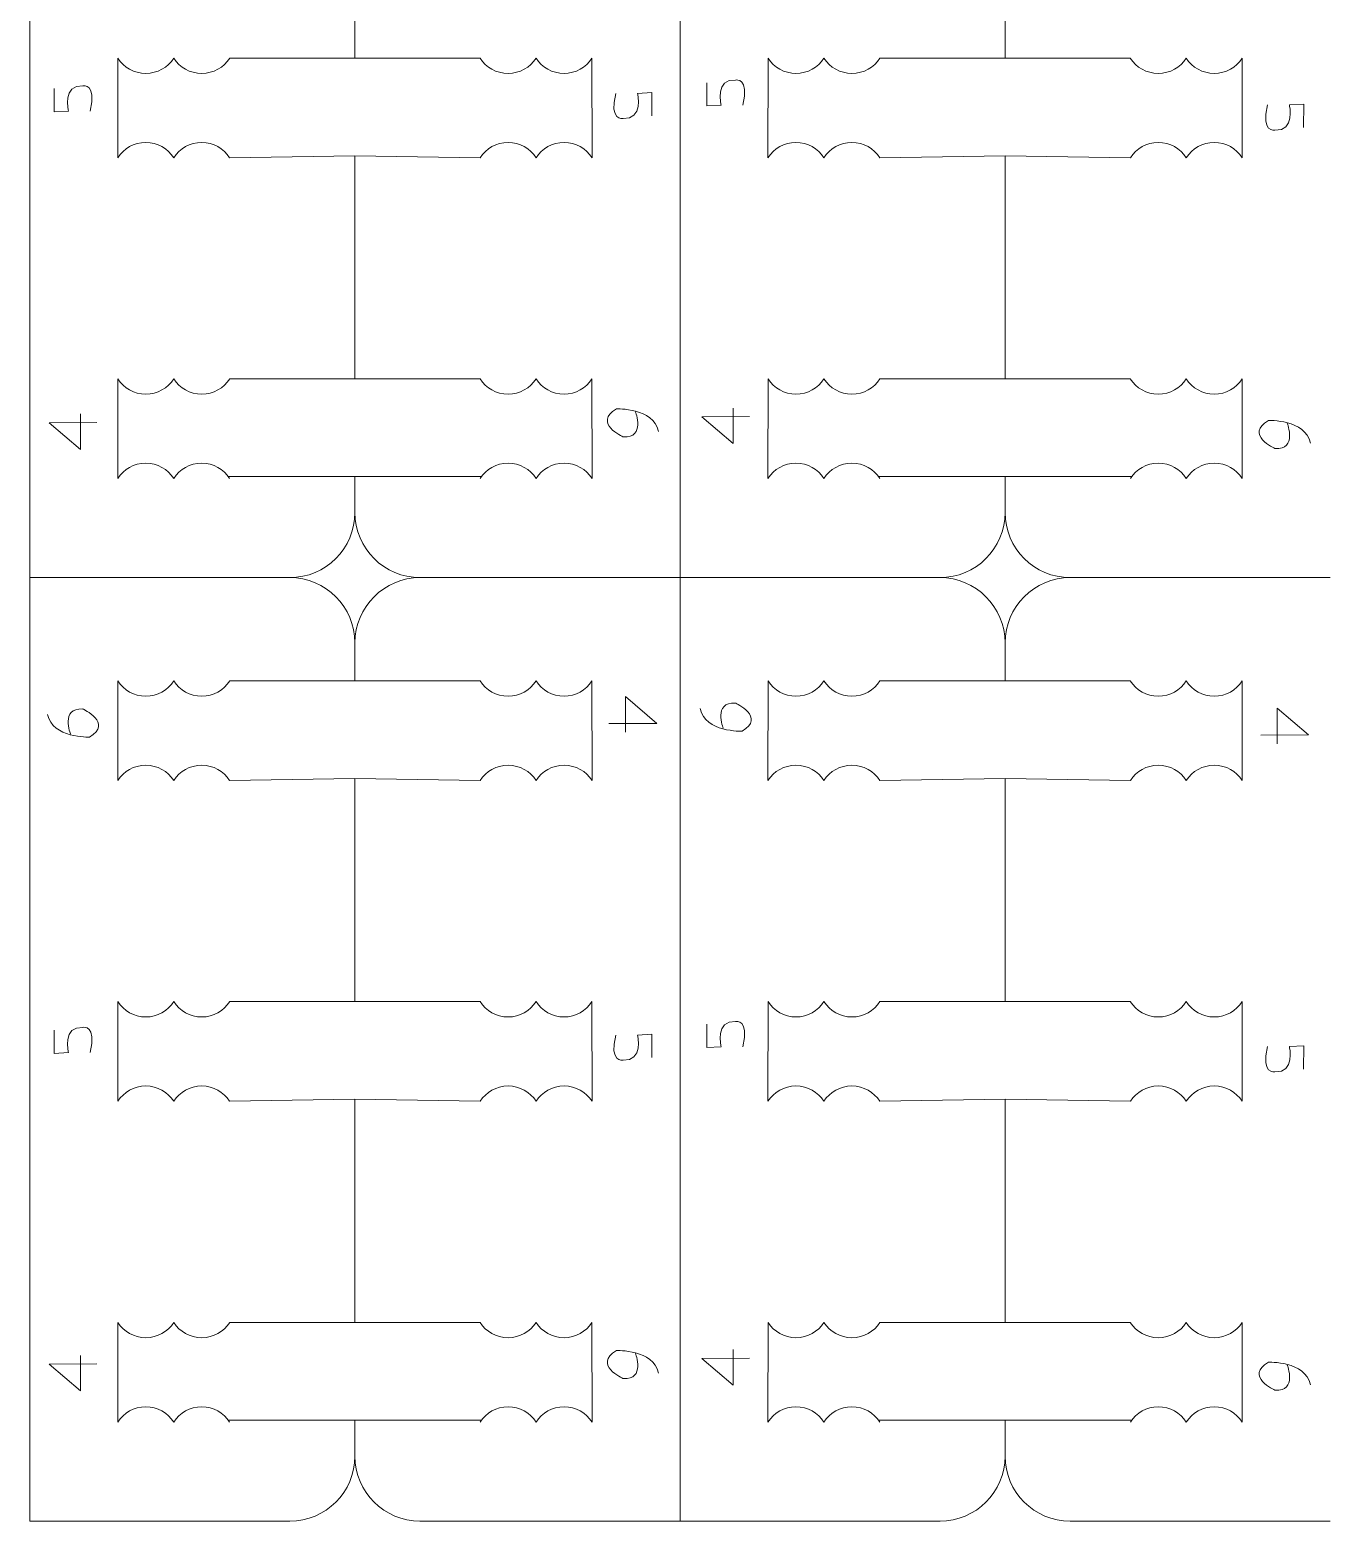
# Model space of a CAD drawing. Header units: centimetres. Extents: x -25 to 25, y -32.5 to 32.5.
# Drawn here: x 5.38 to 9.455, y 10.937 to 15.61 of the extents above; entities that cross this region are included whole.
import ezdxf

# ---------------------------------------------------------------- set-up
doc = ezdxf.new("R2010")
doc.units = ezdxf.units.CM
doc.header["$MEASUREMENT"] = 0
doc.layers.add('Capa 1', color=7, linetype='Continuous')

msp = doc.modelspace()

# ---------------------------------------------------------------- linework, layer by layer
at = {"layer": 'Capa 1', "color": 250, "lineweight": 9}
for points in [[(5.38007, 13.89342), (5.38007, 13.89342), (5.38007, 16.84943), (5.38007, 16.84943)], [(7.41736, 13.89342), (7.41736, 13.89342), (7.41736, 16.84943), (7.41736, 16.84943)], [(5.65575, 15.2089), (5.65575, 15.2089), (5.65592, 15.521), (5.65592, 15.521)], [(6.79103, 15.521), (6.79103, 15.521), (6.3987, 15.521), (6.3987, 15.521)], [(7.14165, 15.2089), (7.14165, 15.2089), (7.14149, 15.521), (7.14149, 15.521)], [(7.69303, 15.2089), (7.69303, 15.2089), (7.6932, 15.521), (7.6932, 15.521)], [(8.82831, 15.521), (8.82831, 15.521), (8.43598, 15.521), (8.43598, 15.521)], [(9.17893, 15.2089), (9.17893, 15.2089), (9.17877, 15.521), (9.17877, 15.521)], [(6.3987, 15.21516), (6.3987, 15.21516), (6.7912, 15.2089), (6.7912, 15.2089)], [(8.43598, 15.21516), (8.43598, 15.21516), (8.82848, 15.2089), (8.82848, 15.2089)], [(5.65575, 14.20405), (5.65575, 14.20405), (5.65592, 14.51615), (5.65592, 14.51615)], [(6.79103, 14.51615), (6.79103, 14.51615), (6.3987, 14.51615), (6.3987, 14.51615)], [(7.14165, 14.20405), (7.14165, 14.20405), (7.14149, 14.51615), (7.14149, 14.51615)], [(7.69303, 14.20405), (7.69303, 14.20405), (7.6932, 14.51615), (7.6932, 14.51615)], [(8.82831, 14.51615), (8.82831, 14.51615), (8.43598, 14.51615), (8.43598, 14.51615)], [(9.17893, 14.20405), (9.17893, 14.20405), (9.17877, 14.51615), (9.17877, 14.51615)], [(6.3987, 14.2103), (6.3987, 14.2103), (6.79554, 14.2103), (6.79554, 14.2103)], [(8.43598, 14.2103), (8.43598, 14.2103), (8.83283, 14.2103), (8.83283, 14.2103)], [(5.38007, 10.93743), (5.38007, 10.93743), (5.38007, 13.89344), (5.38007, 13.89344)], [(6.3987, 13.68952), (6.3987, 13.80167), (6.49046, 13.89342), (6.6026, 13.89342)], [(7.41736, 10.93743), (7.41736, 10.93743), (7.41736, 13.89344), (7.41736, 13.89344)], [(8.43598, 13.68952), (8.43598, 13.80167), (8.52774, 13.89342), (8.63988, 13.89342)], [(5.65575, 13.25777), (5.65575, 13.25777), (5.65592, 13.56987), (5.65592, 13.56987)], [(6.79103, 13.56987), (6.79103, 13.56987), (6.3987, 13.56987), (6.3987, 13.56987)], [(7.14165, 13.25777), (7.14165, 13.25777), (7.14149, 13.56987), (7.14149, 13.56987)], [(7.69303, 13.25777), (7.69303, 13.25777), (7.6932, 13.56987), (7.6932, 13.56987)], [(8.82831, 13.56987), (8.82831, 13.56987), (8.43598, 13.56987), (8.43598, 13.56987)], [(9.17893, 13.25777), (9.17893, 13.25777), (9.17877, 13.56987), (9.17877, 13.56987)], [(6.3987, 13.26402), (6.3987, 13.26402), (6.7912, 13.25777), (6.7912, 13.25777)], [(8.43598, 13.26402), (8.43598, 13.26402), (8.82848, 13.25777), (8.82848, 13.25777)], [(5.65575, 12.25291), (5.65575, 12.25291), (5.65592, 12.56501), (5.65592, 12.56501)], [(6.79103, 12.56501), (6.79103, 12.56501), (6.3987, 12.56501), (6.3987, 12.56501)], [(7.14165, 12.25291), (7.14165, 12.25291), (7.14149, 12.56501), (7.14149, 12.56501)], [(7.69303, 12.25291), (7.69303, 12.25291), (7.6932, 12.56501), (7.6932, 12.56501)], [(8.82831, 12.56501), (8.82831, 12.56501), (8.43598, 12.56501), (8.43598, 12.56501)], [(9.17893, 12.25291), (9.17893, 12.25291), (9.17877, 12.56501), (9.17877, 12.56501)], [(6.3987, 12.25916), (6.3987, 12.25916), (6.7912, 12.25291), (6.7912, 12.25291)], [(8.43598, 12.25916), (8.43598, 12.25916), (8.82848, 12.25291), (8.82848, 12.25291)], [(5.65575, 11.24806), (5.65575, 11.24806), (5.65592, 11.56016), (5.65592, 11.56016)], [(6.79103, 11.56016), (6.79103, 11.56016), (6.3987, 11.56016), (6.3987, 11.56016)], [(7.14165, 11.24806), (7.14165, 11.24806), (7.14149, 11.56016), (7.14149, 11.56016)], [(7.69303, 11.24806), (7.69303, 11.24806), (7.6932, 11.56016), (7.6932, 11.56016)], [(8.82831, 11.56016), (8.82831, 11.56016), (8.43598, 11.56016), (8.43598, 11.56016)], [(9.17893, 11.24806), (9.17893, 11.24806), (9.17877, 11.56016), (9.17877, 11.56016)], [(6.3987, 11.25431), (6.3987, 11.25431), (6.79554, 11.25431), (6.79554, 11.25431)], [(8.43598, 11.25431), (8.43598, 11.25431), (8.83283, 11.25431), (8.83283, 11.25431)]]:
    msp.add_open_spline(points, degree=3, dxfattribs=at)
for points, knots in [([(6.00637, 15.521), (6.00637, 15.521), (6.3987, 15.521), (6.3987, 15.521), (6.3987, 15.521), (6.3987, 15.521), (6.3987, 16.22001), (6.3987, 16.22001), (6.3987, 16.22001), (6.3987, 16.22001), (6.00621, 16.21376), (6.00621, 16.21376)], [0, 0, 0, 0, 0.25, 0.25, 0.25, 0.25, 0.5, 0.5, 0.5, 0.5, 1, 1, 1, 1]), ([(8.04365, 15.521), (8.04365, 15.521), (8.43598, 15.521), (8.43598, 15.521), (8.43598, 15.521), (8.43598, 15.521), (8.43598, 16.22001), (8.43598, 16.22001), (8.43598, 16.22001), (8.43598, 16.22001), (8.04349, 16.21376), (8.04349, 16.21376)], [0, 0, 0, 0, 0.25, 0.25, 0.25, 0.25, 0.5, 0.5, 0.5, 0.5, 1, 1, 1, 1]), ([(5.83114, 15.521), (5.81265, 15.49219), (5.78032, 15.47309), (5.74353, 15.47309), (5.74353, 15.47309), (5.70675, 15.47309), (5.67441, 15.49219), (5.65592, 15.521)], [0, 0, 0, 0, 0.3333333, 0.3333333, 0.3333333, 0.3333333, 1, 1, 1, 1]), ([(6.00637, 15.521), (5.98788, 15.49219), (5.95554, 15.47309), (5.91876, 15.47309), (5.91876, 15.47309), (5.88197, 15.47309), (5.84964, 15.49219), (5.83114, 15.521)], [0, 0, 0, 0, 0.3333333, 0.3333333, 0.3333333, 0.3333333, 1, 1, 1, 1]), ([(6.79103, 15.521), (6.80953, 15.49219), (6.84186, 15.47309), (6.87864, 15.47309), (6.87864, 15.47309), (6.91543, 15.47309), (6.94776, 15.49219), (6.96626, 15.521)], [0, 0, 0, 0, 0.3333333, 0.3333333, 0.3333333, 0.3333333, 1, 1, 1, 1]), ([(6.96626, 15.521), (6.98475, 15.49219), (7.01709, 15.47309), (7.05387, 15.47309), (7.05387, 15.47309), (7.09066, 15.47309), (7.12299, 15.49219), (7.14149, 15.521)], [0, 0, 0, 0, 0.3333333, 0.3333333, 0.3333333, 0.3333333, 1, 1, 1, 1]), ([(7.86843, 15.521), (7.84993, 15.49219), (7.8176, 15.47309), (7.78081, 15.47309), (7.78081, 15.47309), (7.74403, 15.47309), (7.71169, 15.49219), (7.6932, 15.521)], [0, 0, 0, 0, 0.3333333, 0.3333333, 0.3333333, 0.3333333, 1, 1, 1, 1]), ([(8.04365, 15.521), (8.02516, 15.49219), (7.99283, 15.47309), (7.95604, 15.47309), (7.95604, 15.47309), (7.91926, 15.47309), (7.88692, 15.49219), (7.86843, 15.521)], [0, 0, 0, 0, 0.3333333, 0.3333333, 0.3333333, 0.3333333, 1, 1, 1, 1]), ([(8.82831, 15.521), (8.84681, 15.49219), (8.87914, 15.47309), (8.91592, 15.47309), (8.91592, 15.47309), (8.95271, 15.47309), (8.98504, 15.49219), (9.00354, 15.521)], [0, 0, 0, 0, 0.3333333, 0.3333333, 0.3333333, 0.3333333, 1, 1, 1, 1]), ([(9.00354, 15.521), (9.02204, 15.49219), (9.05437, 15.47309), (9.09115, 15.47309), (9.09115, 15.47309), (9.12794, 15.47309), (9.16027, 15.49219), (9.17877, 15.521)], [0, 0, 0, 0, 0.3333333, 0.3333333, 0.3333333, 0.3333333, 1, 1, 1, 1]), ([(5.83098, 15.2089), (5.81248, 15.23772), (5.78015, 15.25682), (5.74336, 15.25682), (5.74336, 15.25682), (5.70658, 15.25682), (5.67425, 15.23772), (5.65575, 15.2089)], [0, 0, 0, 0, 0.3333333, 0.3333333, 0.3333333, 0.3333333, 1, 1, 1, 1]), ([(6.00621, 15.2089), (5.98771, 15.23772), (5.95538, 15.25682), (5.91859, 15.25682), (5.91859, 15.25682), (5.88181, 15.25682), (5.84947, 15.23772), (5.83098, 15.2089)], [0, 0, 0, 0, 0.3333333, 0.3333333, 0.3333333, 0.3333333, 1, 1, 1, 1]), ([(6.7912, 15.2089), (6.80969, 15.23772), (6.84202, 15.25682), (6.87881, 15.25682), (6.87881, 15.25682), (6.91559, 15.25682), (6.94793, 15.23772), (6.96642, 15.2089)], [0, 0, 0, 0, 0.3333333, 0.3333333, 0.3333333, 0.3333333, 1, 1, 1, 1]), ([(6.96642, 15.2089), (6.98492, 15.23772), (7.01725, 15.25682), (7.05404, 15.25682), (7.05404, 15.25682), (7.09082, 15.25682), (7.12316, 15.23772), (7.14165, 15.2089)], [0, 0, 0, 0, 0.3333333, 0.3333333, 0.3333333, 0.3333333, 1, 1, 1, 1]), ([(7.86826, 15.2089), (7.84976, 15.23772), (7.81743, 15.25682), (7.78065, 15.25682), (7.78065, 15.25682), (7.74386, 15.25682), (7.71153, 15.23772), (7.69303, 15.2089)], [0, 0, 0, 0, 0.3333333, 0.3333333, 0.3333333, 0.3333333, 1, 1, 1, 1]), ([(8.04349, 15.2089), (8.02499, 15.23772), (7.99266, 15.25682), (7.95587, 15.25682), (7.95587, 15.25682), (7.91909, 15.25682), (7.88676, 15.23772), (7.86826, 15.2089)], [0, 0, 0, 0, 0.3333333, 0.3333333, 0.3333333, 0.3333333, 1, 1, 1, 1]), ([(8.82848, 15.2089), (8.84697, 15.23772), (8.87931, 15.25682), (8.91609, 15.25682), (8.91609, 15.25682), (8.95288, 15.25682), (8.98521, 15.23772), (9.00371, 15.2089)], [0, 0, 0, 0, 0.3333333, 0.3333333, 0.3333333, 0.3333333, 1, 1, 1, 1]), ([(9.00371, 15.2089), (9.0222, 15.23772), (9.05453, 15.25682), (9.09132, 15.25682), (9.09132, 15.25682), (9.1281, 15.25682), (9.16044, 15.23772), (9.17893, 15.2089)], [0, 0, 0, 0, 0.3333333, 0.3333333, 0.3333333, 0.3333333, 1, 1, 1, 1]), ([(6.00637, 14.51615), (6.00637, 14.51615), (6.3987, 14.51615), (6.3987, 14.51615), (6.3987, 14.51615), (6.3987, 14.51615), (6.3987, 15.21516), (6.3987, 15.21516), (6.3987, 15.21516), (6.3987, 15.21516), (6.00621, 15.2089), (6.00621, 15.2089)], [0, 0, 0, 0, 0.25, 0.25, 0.25, 0.25, 0.5, 0.5, 0.5, 0.5, 1, 1, 1, 1]), ([(8.04365, 14.51615), (8.04365, 14.51615), (8.43598, 14.51615), (8.43598, 14.51615), (8.43598, 14.51615), (8.43598, 14.51615), (8.43598, 15.21516), (8.43598, 15.21516), (8.43598, 15.21516), (8.43598, 15.21516), (8.04349, 15.2089), (8.04349, 15.2089)], [0, 0, 0, 0, 0.25, 0.25, 0.25, 0.25, 0.5, 0.5, 0.5, 0.5, 1, 1, 1, 1]), ([(5.83114, 14.51615), (5.81265, 14.48733), (5.78032, 14.46823), (5.74353, 14.46823), (5.74353, 14.46823), (5.70675, 14.46823), (5.67441, 14.48733), (5.65592, 14.51615)], [0, 0, 0, 0, 0.3333333, 0.3333333, 0.3333333, 0.3333333, 1, 1, 1, 1]), ([(6.00637, 14.51615), (5.98788, 14.48733), (5.95554, 14.46823), (5.91876, 14.46823), (5.91876, 14.46823), (5.88197, 14.46823), (5.84964, 14.48733), (5.83114, 14.51615)], [0, 0, 0, 0, 0.3333333, 0.3333333, 0.3333333, 0.3333333, 1, 1, 1, 1]), ([(6.79103, 14.51615), (6.80953, 14.48733), (6.84186, 14.46823), (6.87864, 14.46823), (6.87864, 14.46823), (6.91543, 14.46823), (6.94776, 14.48733), (6.96626, 14.51615)], [0, 0, 0, 0, 0.3333333, 0.3333333, 0.3333333, 0.3333333, 1, 1, 1, 1]), ([(6.96626, 14.51615), (6.98475, 14.48733), (7.01709, 14.46823), (7.05387, 14.46823), (7.05387, 14.46823), (7.09066, 14.46823), (7.12299, 14.48733), (7.14149, 14.51615)], [0, 0, 0, 0, 0.3333333, 0.3333333, 0.3333333, 0.3333333, 1, 1, 1, 1]), ([(7.86843, 14.51615), (7.84993, 14.48733), (7.8176, 14.46823), (7.78081, 14.46823), (7.78081, 14.46823), (7.74403, 14.46823), (7.71169, 14.48733), (7.6932, 14.51615)], [0, 0, 0, 0, 0.3333333, 0.3333333, 0.3333333, 0.3333333, 1, 1, 1, 1]), ([(8.04365, 14.51615), (8.02516, 14.48733), (7.99283, 14.46823), (7.95604, 14.46823), (7.95604, 14.46823), (7.91926, 14.46823), (7.88692, 14.48733), (7.86843, 14.51615)], [0, 0, 0, 0, 0.3333333, 0.3333333, 0.3333333, 0.3333333, 1, 1, 1, 1]), ([(8.82831, 14.51615), (8.84681, 14.48733), (8.87914, 14.46823), (8.91592, 14.46823), (8.91592, 14.46823), (8.95271, 14.46823), (8.98504, 14.48733), (9.00354, 14.51615)], [0, 0, 0, 0, 0.3333333, 0.3333333, 0.3333333, 0.3333333, 1, 1, 1, 1]), ([(9.00354, 14.51615), (9.02204, 14.48733), (9.05437, 14.46823), (9.09115, 14.46823), (9.09115, 14.46823), (9.12794, 14.46823), (9.16027, 14.48733), (9.17877, 14.51615)], [0, 0, 0, 0, 0.3333333, 0.3333333, 0.3333333, 0.3333333, 1, 1, 1, 1]), ([(5.83098, 14.20405), (5.81248, 14.23286), (5.78015, 14.25196), (5.74336, 14.25196), (5.74336, 14.25196), (5.70658, 14.25196), (5.67425, 14.23286), (5.65575, 14.20405)], [0, 0, 0, 0, 0.3333333, 0.3333333, 0.3333333, 0.3333333, 1, 1, 1, 1]), ([(6.00621, 14.20405), (5.98771, 14.23286), (5.95538, 14.25196), (5.91859, 14.25196), (5.91859, 14.25196), (5.88181, 14.25196), (5.84947, 14.23286), (5.83098, 14.20405)], [0, 0, 0, 0, 0.3333333, 0.3333333, 0.3333333, 0.3333333, 1, 1, 1, 1]), ([(6.7912, 14.20405), (6.80969, 14.23286), (6.84202, 14.25196), (6.87881, 14.25196), (6.87881, 14.25196), (6.91559, 14.25196), (6.94793, 14.23286), (6.96642, 14.20405)], [0, 0, 0, 0, 0.3333333, 0.3333333, 0.3333333, 0.3333333, 1, 1, 1, 1]), ([(6.96642, 14.20405), (6.98492, 14.23286), (7.01725, 14.25196), (7.05404, 14.25196), (7.05404, 14.25196), (7.09082, 14.25196), (7.12316, 14.23286), (7.14165, 14.20405)], [0, 0, 0, 0, 0.3333333, 0.3333333, 0.3333333, 0.3333333, 1, 1, 1, 1]), ([(7.86826, 14.20405), (7.84976, 14.23286), (7.81743, 14.25196), (7.78065, 14.25196), (7.78065, 14.25196), (7.74386, 14.25196), (7.71153, 14.23286), (7.69303, 14.20405)], [0, 0, 0, 0, 0.3333333, 0.3333333, 0.3333333, 0.3333333, 1, 1, 1, 1]), ([(8.04349, 14.20405), (8.02499, 14.23286), (7.99266, 14.25196), (7.95587, 14.25196), (7.95587, 14.25196), (7.91909, 14.25196), (7.88676, 14.23286), (7.86826, 14.20405)], [0, 0, 0, 0, 0.3333333, 0.3333333, 0.3333333, 0.3333333, 1, 1, 1, 1]), ([(8.82848, 14.20405), (8.84697, 14.23286), (8.87931, 14.25196), (8.91609, 14.25196), (8.91609, 14.25196), (8.95288, 14.25196), (8.98521, 14.23286), (9.00371, 14.20405)], [0, 0, 0, 0, 0.3333333, 0.3333333, 0.3333333, 0.3333333, 1, 1, 1, 1]), ([(9.00371, 14.20405), (9.0222, 14.23286), (9.05453, 14.25196), (9.09132, 14.25196), (9.09132, 14.25196), (9.1281, 14.25196), (9.16044, 14.23286), (9.17893, 14.20405)], [0, 0, 0, 0, 0.3333333, 0.3333333, 0.3333333, 0.3333333, 1, 1, 1, 1]), ([(5.38006, 13.89342), (5.85218, 13.89342), (6.1948, 13.89342), (6.1948, 13.89342), (6.1948, 13.89342), (6.30695, 13.89342), (6.3987, 13.98518), (6.3987, 14.09732), (6.3987, 14.09732), (6.3987, 14.09732), (6.3987, 14.2103), (6.3987, 14.2103), (6.3987, 14.2103), (6.3987, 14.2103), (6.00186, 14.2103), (6.00186, 14.2103)], [0, 0, 0, 0, 0.2, 0.2, 0.2, 0.2, 0.4, 0.4, 0.4, 0.4, 0.6, 0.6, 0.6, 0.6, 1, 1, 1, 1]), ([(7.41734, 13.89342), (7.88946, 13.89342), (8.23208, 13.89342), (8.23208, 13.89342), (8.23208, 13.89342), (8.34423, 13.89342), (8.43598, 13.98518), (8.43598, 14.09732), (8.43598, 14.09732), (8.43598, 14.09732), (8.43598, 14.2103), (8.43598, 14.2103), (8.43598, 14.2103), (8.43598, 14.2103), (8.03914, 14.2103), (8.03914, 14.2103)], [0, 0, 0, 0, 0.2, 0.2, 0.2, 0.2, 0.4, 0.4, 0.4, 0.4, 0.6, 0.6, 0.6, 0.6, 1, 1, 1, 1]), ([(7.41734, 13.89342), (6.94522, 13.89342), (6.6026, 13.89342), (6.6026, 13.89342), (6.6026, 13.89342), (6.49046, 13.89342), (6.3987, 13.98518), (6.3987, 14.09732)], [0, 0, 0, 0, 0.3333333, 0.3333333, 0.3333333, 0.3333333, 1, 1, 1, 1]), ([(9.45462, 13.89342), (8.9825, 13.89342), (8.63988, 13.89342), (8.63988, 13.89342), (8.63988, 13.89342), (8.52774, 13.89342), (8.43598, 13.98518), (8.43598, 14.09732)], [0, 0, 0, 0, 0.3333333, 0.3333333, 0.3333333, 0.3333333, 1, 1, 1, 1]), ([(6.00637, 13.56987), (6.00637, 13.56987), (6.3987, 13.56987), (6.3987, 13.56987), (6.3987, 13.56987), (6.3987, 13.56987), (6.3987, 13.68952), (6.3987, 13.68952), (6.3987, 13.68952), (6.3987, 13.80167), (6.30695, 13.89342), (6.1948, 13.89342)], [0, 0, 0, 0, 0.25, 0.25, 0.25, 0.25, 0.5, 0.5, 0.5, 0.5, 1, 1, 1, 1]), ([(8.04365, 13.56987), (8.04365, 13.56987), (8.43598, 13.56987), (8.43598, 13.56987), (8.43598, 13.56987), (8.43598, 13.56987), (8.43598, 13.68952), (8.43598, 13.68952), (8.43598, 13.68952), (8.43598, 13.80167), (8.34423, 13.89342), (8.23208, 13.89342)], [0, 0, 0, 0, 0.25, 0.25, 0.25, 0.25, 0.5, 0.5, 0.5, 0.5, 1, 1, 1, 1]), ([(5.83114, 13.56987), (5.81265, 13.54105), (5.78032, 13.52195), (5.74353, 13.52195), (5.74353, 13.52195), (5.70675, 13.52195), (5.67441, 13.54105), (5.65592, 13.56987)], [0, 0, 0, 0, 0.3333333, 0.3333333, 0.3333333, 0.3333333, 1, 1, 1, 1]), ([(6.00637, 13.56987), (5.98788, 13.54105), (5.95554, 13.52195), (5.91876, 13.52195), (5.91876, 13.52195), (5.88197, 13.52195), (5.84964, 13.54105), (5.83114, 13.56987)], [0, 0, 0, 0, 0.3333333, 0.3333333, 0.3333333, 0.3333333, 1, 1, 1, 1]), ([(6.79103, 13.56987), (6.80953, 13.54105), (6.84186, 13.52195), (6.87864, 13.52195), (6.87864, 13.52195), (6.91543, 13.52195), (6.94776, 13.54105), (6.96626, 13.56987)], [0, 0, 0, 0, 0.3333333, 0.3333333, 0.3333333, 0.3333333, 1, 1, 1, 1]), ([(6.96626, 13.56987), (6.98475, 13.54105), (7.01709, 13.52195), (7.05387, 13.52195), (7.05387, 13.52195), (7.09066, 13.52195), (7.12299, 13.54105), (7.14149, 13.56987)], [0, 0, 0, 0, 0.3333333, 0.3333333, 0.3333333, 0.3333333, 1, 1, 1, 1]), ([(7.86843, 13.56987), (7.84993, 13.54105), (7.8176, 13.52195), (7.78081, 13.52195), (7.78081, 13.52195), (7.74403, 13.52195), (7.71169, 13.54105), (7.6932, 13.56987)], [0, 0, 0, 0, 0.3333333, 0.3333333, 0.3333333, 0.3333333, 1, 1, 1, 1]), ([(8.04365, 13.56987), (8.02516, 13.54105), (7.99283, 13.52195), (7.95604, 13.52195), (7.95604, 13.52195), (7.91926, 13.52195), (7.88692, 13.54105), (7.86843, 13.56987)], [0, 0, 0, 0, 0.3333333, 0.3333333, 0.3333333, 0.3333333, 1, 1, 1, 1]), ([(8.82831, 13.56987), (8.84681, 13.54105), (8.87914, 13.52195), (8.91592, 13.52195), (8.91592, 13.52195), (8.95271, 13.52195), (8.98504, 13.54105), (9.00354, 13.56987)], [0, 0, 0, 0, 0.3333333, 0.3333333, 0.3333333, 0.3333333, 1, 1, 1, 1]), ([(9.00354, 13.56987), (9.02204, 13.54105), (9.05437, 13.52195), (9.09115, 13.52195), (9.09115, 13.52195), (9.12794, 13.52195), (9.16027, 13.54105), (9.17877, 13.56987)], [0, 0, 0, 0, 0.3333333, 0.3333333, 0.3333333, 0.3333333, 1, 1, 1, 1]), ([(5.83098, 13.25777), (5.81248, 13.28659), (5.78015, 13.30569), (5.74336, 13.30569), (5.74336, 13.30569), (5.70658, 13.30569), (5.67425, 13.28659), (5.65575, 13.25777)], [0, 0, 0, 0, 0.3333333, 0.3333333, 0.3333333, 0.3333333, 1, 1, 1, 1]), ([(6.00621, 13.25777), (5.98771, 13.28659), (5.95538, 13.30569), (5.91859, 13.30569), (5.91859, 13.30569), (5.88181, 13.30569), (5.84947, 13.28659), (5.83098, 13.25777)], [0, 0, 0, 0, 0.3333333, 0.3333333, 0.3333333, 0.3333333, 1, 1, 1, 1]), ([(6.7912, 13.25777), (6.80969, 13.28659), (6.84202, 13.30569), (6.87881, 13.30569), (6.87881, 13.30569), (6.91559, 13.30569), (6.94793, 13.28659), (6.96642, 13.25777)], [0, 0, 0, 0, 0.3333333, 0.3333333, 0.3333333, 0.3333333, 1, 1, 1, 1]), ([(6.96642, 13.25777), (6.98492, 13.28659), (7.01725, 13.30569), (7.05404, 13.30569), (7.05404, 13.30569), (7.09082, 13.30569), (7.12316, 13.28659), (7.14165, 13.25777)], [0, 0, 0, 0, 0.3333333, 0.3333333, 0.3333333, 0.3333333, 1, 1, 1, 1]), ([(7.86826, 13.25777), (7.84976, 13.28659), (7.81743, 13.30569), (7.78065, 13.30569), (7.78065, 13.30569), (7.74386, 13.30569), (7.71153, 13.28659), (7.69303, 13.25777)], [0, 0, 0, 0, 0.3333333, 0.3333333, 0.3333333, 0.3333333, 1, 1, 1, 1]), ([(8.04349, 13.25777), (8.02499, 13.28659), (7.99266, 13.30569), (7.95587, 13.30569), (7.95587, 13.30569), (7.91909, 13.30569), (7.88676, 13.28659), (7.86826, 13.25777)], [0, 0, 0, 0, 0.3333333, 0.3333333, 0.3333333, 0.3333333, 1, 1, 1, 1]), ([(8.82848, 13.25777), (8.84697, 13.28659), (8.87931, 13.30569), (8.91609, 13.30569), (8.91609, 13.30569), (8.95288, 13.30569), (8.98521, 13.28659), (9.00371, 13.25777)], [0, 0, 0, 0, 0.3333333, 0.3333333, 0.3333333, 0.3333333, 1, 1, 1, 1]), ([(9.00371, 13.25777), (9.0222, 13.28659), (9.05453, 13.30569), (9.09132, 13.30569), (9.09132, 13.30569), (9.1281, 13.30569), (9.16044, 13.28659), (9.17893, 13.25777)], [0, 0, 0, 0, 0.3333333, 0.3333333, 0.3333333, 0.3333333, 1, 1, 1, 1]), ([(6.00637, 12.56501), (6.00637, 12.56501), (6.3987, 12.56501), (6.3987, 12.56501), (6.3987, 12.56501), (6.3987, 12.56501), (6.3987, 13.26402), (6.3987, 13.26402), (6.3987, 13.26402), (6.3987, 13.26402), (6.00621, 13.25777), (6.00621, 13.25777)], [0, 0, 0, 0, 0.25, 0.25, 0.25, 0.25, 0.5, 0.5, 0.5, 0.5, 1, 1, 1, 1]), ([(8.04365, 12.56501), (8.04365, 12.56501), (8.43598, 12.56501), (8.43598, 12.56501), (8.43598, 12.56501), (8.43598, 12.56501), (8.43598, 13.26402), (8.43598, 13.26402), (8.43598, 13.26402), (8.43598, 13.26402), (8.04349, 13.25777), (8.04349, 13.25777)], [0, 0, 0, 0, 0.25, 0.25, 0.25, 0.25, 0.5, 0.5, 0.5, 0.5, 1, 1, 1, 1]), ([(5.83114, 12.56501), (5.81265, 12.5362), (5.78032, 12.5171), (5.74353, 12.5171), (5.74353, 12.5171), (5.70675, 12.5171), (5.67441, 12.5362), (5.65592, 12.56501)], [0, 0, 0, 0, 0.3333333, 0.3333333, 0.3333333, 0.3333333, 1, 1, 1, 1]), ([(6.00637, 12.56501), (5.98788, 12.5362), (5.95554, 12.5171), (5.91876, 12.5171), (5.91876, 12.5171), (5.88197, 12.5171), (5.84964, 12.5362), (5.83114, 12.56501)], [0, 0, 0, 0, 0.3333333, 0.3333333, 0.3333333, 0.3333333, 1, 1, 1, 1]), ([(6.79103, 12.56501), (6.80953, 12.5362), (6.84186, 12.5171), (6.87864, 12.5171), (6.87864, 12.5171), (6.91543, 12.5171), (6.94776, 12.5362), (6.96626, 12.56501)], [0, 0, 0, 0, 0.3333333, 0.3333333, 0.3333333, 0.3333333, 1, 1, 1, 1]), ([(6.96626, 12.56501), (6.98475, 12.5362), (7.01709, 12.5171), (7.05387, 12.5171), (7.05387, 12.5171), (7.09066, 12.5171), (7.12299, 12.5362), (7.14149, 12.56501)], [0, 0, 0, 0, 0.3333333, 0.3333333, 0.3333333, 0.3333333, 1, 1, 1, 1]), ([(7.86843, 12.56501), (7.84993, 12.5362), (7.8176, 12.5171), (7.78081, 12.5171), (7.78081, 12.5171), (7.74403, 12.5171), (7.71169, 12.5362), (7.6932, 12.56501)], [0, 0, 0, 0, 0.3333333, 0.3333333, 0.3333333, 0.3333333, 1, 1, 1, 1]), ([(8.04365, 12.56501), (8.02516, 12.5362), (7.99283, 12.5171), (7.95604, 12.5171), (7.95604, 12.5171), (7.91926, 12.5171), (7.88692, 12.5362), (7.86843, 12.56501)], [0, 0, 0, 0, 0.3333333, 0.3333333, 0.3333333, 0.3333333, 1, 1, 1, 1]), ([(8.82831, 12.56501), (8.84681, 12.5362), (8.87914, 12.5171), (8.91592, 12.5171), (8.91592, 12.5171), (8.95271, 12.5171), (8.98504, 12.5362), (9.00354, 12.56501)], [0, 0, 0, 0, 0.3333333, 0.3333333, 0.3333333, 0.3333333, 1, 1, 1, 1]), ([(9.00354, 12.56501), (9.02204, 12.5362), (9.05437, 12.5171), (9.09115, 12.5171), (9.09115, 12.5171), (9.12794, 12.5171), (9.16027, 12.5362), (9.17877, 12.56501)], [0, 0, 0, 0, 0.3333333, 0.3333333, 0.3333333, 0.3333333, 1, 1, 1, 1]), ([(5.83098, 12.25291), (5.81248, 12.28173), (5.78015, 12.30083), (5.74336, 12.30083), (5.74336, 12.30083), (5.70658, 12.30083), (5.67425, 12.28173), (5.65575, 12.25291)], [0, 0, 0, 0, 0.3333333, 0.3333333, 0.3333333, 0.3333333, 1, 1, 1, 1]), ([(6.00621, 12.25291), (5.98771, 12.28173), (5.95538, 12.30083), (5.91859, 12.30083), (5.91859, 12.30083), (5.88181, 12.30083), (5.84947, 12.28173), (5.83098, 12.25291)], [0, 0, 0, 0, 0.3333333, 0.3333333, 0.3333333, 0.3333333, 1, 1, 1, 1]), ([(6.7912, 12.25291), (6.80969, 12.28173), (6.84202, 12.30083), (6.87881, 12.30083), (6.87881, 12.30083), (6.91559, 12.30083), (6.94793, 12.28173), (6.96642, 12.25291)], [0, 0, 0, 0, 0.3333333, 0.3333333, 0.3333333, 0.3333333, 1, 1, 1, 1]), ([(6.96642, 12.25291), (6.98492, 12.28173), (7.01725, 12.30083), (7.05404, 12.30083), (7.05404, 12.30083), (7.09082, 12.30083), (7.12316, 12.28173), (7.14165, 12.25291)], [0, 0, 0, 0, 0.3333333, 0.3333333, 0.3333333, 0.3333333, 1, 1, 1, 1]), ([(7.86826, 12.25291), (7.84976, 12.28173), (7.81743, 12.30083), (7.78065, 12.30083), (7.78065, 12.30083), (7.74386, 12.30083), (7.71153, 12.28173), (7.69303, 12.25291)], [0, 0, 0, 0, 0.3333333, 0.3333333, 0.3333333, 0.3333333, 1, 1, 1, 1]), ([(8.04349, 12.25291), (8.02499, 12.28173), (7.99266, 12.30083), (7.95587, 12.30083), (7.95587, 12.30083), (7.91909, 12.30083), (7.88676, 12.28173), (7.86826, 12.25291)], [0, 0, 0, 0, 0.3333333, 0.3333333, 0.3333333, 0.3333333, 1, 1, 1, 1]), ([(8.82848, 12.25291), (8.84697, 12.28173), (8.87931, 12.30083), (8.91609, 12.30083), (8.91609, 12.30083), (8.95288, 12.30083), (8.98521, 12.28173), (9.00371, 12.25291)], [0, 0, 0, 0, 0.3333333, 0.3333333, 0.3333333, 0.3333333, 1, 1, 1, 1]), ([(9.00371, 12.25291), (9.0222, 12.28173), (9.05453, 12.30083), (9.09132, 12.30083), (9.09132, 12.30083), (9.1281, 12.30083), (9.16044, 12.28173), (9.17893, 12.25291)], [0, 0, 0, 0, 0.3333333, 0.3333333, 0.3333333, 0.3333333, 1, 1, 1, 1]), ([(6.00637, 11.56016), (6.00637, 11.56016), (6.3987, 11.56016), (6.3987, 11.56016), (6.3987, 11.56016), (6.3987, 11.56016), (6.3987, 12.25916), (6.3987, 12.25916), (6.3987, 12.25916), (6.3987, 12.25916), (6.00621, 12.25291), (6.00621, 12.25291)], [0, 0, 0, 0, 0.25, 0.25, 0.25, 0.25, 0.5, 0.5, 0.5, 0.5, 1, 1, 1, 1]), ([(8.04365, 11.56016), (8.04365, 11.56016), (8.43598, 11.56016), (8.43598, 11.56016), (8.43598, 11.56016), (8.43598, 11.56016), (8.43598, 12.25916), (8.43598, 12.25916), (8.43598, 12.25916), (8.43598, 12.25916), (8.04349, 12.25291), (8.04349, 12.25291)], [0, 0, 0, 0, 0.25, 0.25, 0.25, 0.25, 0.5, 0.5, 0.5, 0.5, 1, 1, 1, 1]), ([(5.83114, 11.56016), (5.81265, 11.53134), (5.78032, 11.51224), (5.74353, 11.51224), (5.74353, 11.51224), (5.70675, 11.51224), (5.67441, 11.53134), (5.65592, 11.56016)], [0, 0, 0, 0, 0.3333333, 0.3333333, 0.3333333, 0.3333333, 1, 1, 1, 1]), ([(6.00637, 11.56016), (5.98788, 11.53134), (5.95554, 11.51224), (5.91876, 11.51224), (5.91876, 11.51224), (5.88197, 11.51224), (5.84964, 11.53134), (5.83114, 11.56016)], [0, 0, 0, 0, 0.3333333, 0.3333333, 0.3333333, 0.3333333, 1, 1, 1, 1]), ([(6.79103, 11.56016), (6.80953, 11.53134), (6.84186, 11.51224), (6.87864, 11.51224), (6.87864, 11.51224), (6.91543, 11.51224), (6.94776, 11.53134), (6.96626, 11.56016)], [0, 0, 0, 0, 0.3333333, 0.3333333, 0.3333333, 0.3333333, 1, 1, 1, 1]), ([(6.96626, 11.56016), (6.98475, 11.53134), (7.01709, 11.51224), (7.05387, 11.51224), (7.05387, 11.51224), (7.09066, 11.51224), (7.12299, 11.53134), (7.14149, 11.56016)], [0, 0, 0, 0, 0.3333333, 0.3333333, 0.3333333, 0.3333333, 1, 1, 1, 1]), ([(7.86843, 11.56016), (7.84993, 11.53134), (7.8176, 11.51224), (7.78081, 11.51224), (7.78081, 11.51224), (7.74403, 11.51224), (7.71169, 11.53134), (7.6932, 11.56016)], [0, 0, 0, 0, 0.3333333, 0.3333333, 0.3333333, 0.3333333, 1, 1, 1, 1]), ([(8.04365, 11.56016), (8.02516, 11.53134), (7.99283, 11.51224), (7.95604, 11.51224), (7.95604, 11.51224), (7.91926, 11.51224), (7.88692, 11.53134), (7.86843, 11.56016)], [0, 0, 0, 0, 0.3333333, 0.3333333, 0.3333333, 0.3333333, 1, 1, 1, 1]), ([(8.82831, 11.56016), (8.84681, 11.53134), (8.87914, 11.51224), (8.91592, 11.51224), (8.91592, 11.51224), (8.95271, 11.51224), (8.98504, 11.53134), (9.00354, 11.56016)], [0, 0, 0, 0, 0.3333333, 0.3333333, 0.3333333, 0.3333333, 1, 1, 1, 1]), ([(9.00354, 11.56016), (9.02204, 11.53134), (9.05437, 11.51224), (9.09115, 11.51224), (9.09115, 11.51224), (9.12794, 11.51224), (9.16027, 11.53134), (9.17877, 11.56016)], [0, 0, 0, 0, 0.3333333, 0.3333333, 0.3333333, 0.3333333, 1, 1, 1, 1]), ([(5.83098, 11.24806), (5.81248, 11.27687), (5.78015, 11.29597), (5.74336, 11.29597), (5.74336, 11.29597), (5.70658, 11.29597), (5.67425, 11.27687), (5.65575, 11.24806)], [0, 0, 0, 0, 0.3333333, 0.3333333, 0.3333333, 0.3333333, 1, 1, 1, 1]), ([(6.00621, 11.24806), (5.98771, 11.27687), (5.95538, 11.29597), (5.91859, 11.29597), (5.91859, 11.29597), (5.88181, 11.29597), (5.84947, 11.27687), (5.83098, 11.24806)], [0, 0, 0, 0, 0.3333333, 0.3333333, 0.3333333, 0.3333333, 1, 1, 1, 1]), ([(6.7912, 11.24806), (6.80969, 11.27687), (6.84202, 11.29597), (6.87881, 11.29597), (6.87881, 11.29597), (6.91559, 11.29597), (6.94793, 11.27687), (6.96642, 11.24806)], [0, 0, 0, 0, 0.3333333, 0.3333333, 0.3333333, 0.3333333, 1, 1, 1, 1]), ([(6.96642, 11.24806), (6.98492, 11.27687), (7.01725, 11.29597), (7.05404, 11.29597), (7.05404, 11.29597), (7.09082, 11.29597), (7.12316, 11.27687), (7.14165, 11.24806)], [0, 0, 0, 0, 0.3333333, 0.3333333, 0.3333333, 0.3333333, 1, 1, 1, 1]), ([(7.86826, 11.24806), (7.84976, 11.27687), (7.81743, 11.29597), (7.78065, 11.29597), (7.78065, 11.29597), (7.74386, 11.29597), (7.71153, 11.27687), (7.69303, 11.24806)], [0, 0, 0, 0, 0.3333333, 0.3333333, 0.3333333, 0.3333333, 1, 1, 1, 1]), ([(8.04349, 11.24806), (8.02499, 11.27687), (7.99266, 11.29597), (7.95587, 11.29597), (7.95587, 11.29597), (7.91909, 11.29597), (7.88676, 11.27687), (7.86826, 11.24806)], [0, 0, 0, 0, 0.3333333, 0.3333333, 0.3333333, 0.3333333, 1, 1, 1, 1]), ([(8.82848, 11.24806), (8.84697, 11.27687), (8.87931, 11.29597), (8.91609, 11.29597), (8.91609, 11.29597), (8.95288, 11.29597), (8.98521, 11.27687), (9.00371, 11.24806)], [0, 0, 0, 0, 0.3333333, 0.3333333, 0.3333333, 0.3333333, 1, 1, 1, 1]), ([(9.00371, 11.24806), (9.0222, 11.27687), (9.05453, 11.29597), (9.09132, 11.29597), (9.09132, 11.29597), (9.1281, 11.29597), (9.16044, 11.27687), (9.17893, 11.24806)], [0, 0, 0, 0, 0.3333333, 0.3333333, 0.3333333, 0.3333333, 1, 1, 1, 1]), ([(5.38006, 10.93743), (5.85218, 10.93743), (6.1948, 10.93743), (6.1948, 10.93743), (6.1948, 10.93743), (6.30695, 10.93743), (6.3987, 11.02919), (6.3987, 11.14133), (6.3987, 11.14133), (6.3987, 11.14133), (6.3987, 11.25431), (6.3987, 11.25431), (6.3987, 11.25431), (6.3987, 11.25431), (6.00186, 11.25431), (6.00186, 11.25431)], [0, 0, 0, 0, 0.2, 0.2, 0.2, 0.2, 0.4, 0.4, 0.4, 0.4, 0.6, 0.6, 0.6, 0.6, 1, 1, 1, 1]), ([(7.41734, 10.93743), (7.88946, 10.93743), (8.23208, 10.93743), (8.23208, 10.93743), (8.23208, 10.93743), (8.34423, 10.93743), (8.43598, 11.02919), (8.43598, 11.14133), (8.43598, 11.14133), (8.43598, 11.14133), (8.43598, 11.25431), (8.43598, 11.25431), (8.43598, 11.25431), (8.43598, 11.25431), (8.03914, 11.25431), (8.03914, 11.25431)], [0, 0, 0, 0, 0.2, 0.2, 0.2, 0.2, 0.4, 0.4, 0.4, 0.4, 0.6, 0.6, 0.6, 0.6, 1, 1, 1, 1]), ([(7.41734, 10.93743), (6.94522, 10.93743), (6.6026, 10.93743), (6.6026, 10.93743), (6.6026, 10.93743), (6.49046, 10.93743), (6.3987, 11.02919), (6.3987, 11.14133)], [0, 0, 0, 0, 0.3333333, 0.3333333, 0.3333333, 0.3333333, 1, 1, 1, 1]), ([(9.45462, 10.93743), (8.9825, 10.93743), (8.63988, 10.93743), (8.63988, 10.93743), (8.63988, 10.93743), (8.52774, 10.93743), (8.43598, 11.02919), (8.43598, 11.14133)], [0, 0, 0, 0, 0.3333333, 0.3333333, 0.3333333, 0.3333333, 1, 1, 1, 1])]:
    msp.add_open_spline(points, degree=3, knots=knots, dxfattribs=at)
at = {"layer": 'Capa 1', "color": 240, "lineweight": 9}
for points, knots in [([(5.45647, 15.42555), (5.45647, 15.42555), (5.45603, 15.35269), (5.45603, 15.35269), (5.45603, 15.35269), (5.45603, 15.35269), (5.50094, 15.35531), (5.50094, 15.35531)], [0, 0, 0, 0, 0.3333333, 0.3333333, 0.3333333, 0.3333333, 1, 1, 1, 1]), ([(5.50094, 15.35531), (5.50094, 15.35531), (5.48178, 15.43901), (5.54648, 15.43409), (5.54648, 15.43409), (5.54648, 15.43409), (5.59084, 15.44294), (5.56916, 15.35531)], [0, 0, 0, 0, 0.3333333, 0.3333333, 0.3333333, 0.3333333, 1, 1, 1, 1]), ([(7.50166, 15.4439), (7.50166, 15.4439), (7.50122, 15.37104), (7.50122, 15.37104), (7.50122, 15.37104), (7.50122, 15.37104), (7.54613, 15.37366), (7.54613, 15.37366)], [0, 0, 0, 0, 0.3333333, 0.3333333, 0.3333333, 0.3333333, 1, 1, 1, 1]), ([(7.54613, 15.37366), (7.54613, 15.37366), (7.52696, 15.45737), (7.59167, 15.45244), (7.59167, 15.45244), (7.59167, 15.45244), (7.63602, 15.46129), (7.61435, 15.37366)], [0, 0, 0, 0, 0.3333333, 0.3333333, 0.3333333, 0.3333333, 1, 1, 1, 1]), ([(7.28432, 15.41068), (7.28432, 15.41068), (7.30349, 15.32697), (7.23878, 15.33189), (7.23878, 15.33189), (7.23878, 15.33189), (7.19442, 15.32304), (7.2161, 15.41068)], [0, 0, 0, 0, 0.3333333, 0.3333333, 0.3333333, 0.3333333, 1, 1, 1, 1]), ([(7.32879, 15.34044), (7.32879, 15.34044), (7.32923, 15.4133), (7.32923, 15.4133), (7.32923, 15.4133), (7.32923, 15.4133), (7.28432, 15.41068), (7.28432, 15.41068)], [0, 0, 0, 0, 0.3333333, 0.3333333, 0.3333333, 0.3333333, 1, 1, 1, 1]), ([(9.32684, 15.37424), (9.32684, 15.37424), (9.346, 15.29053), (9.2813, 15.29545), (9.2813, 15.29545), (9.2813, 15.29545), (9.23694, 15.2866), (9.25861, 15.37424)], [0, 0, 0, 0, 0.3333333, 0.3333333, 0.3333333, 0.3333333, 1, 1, 1, 1]), ([(9.37131, 15.304), (9.37131, 15.304), (9.37174, 15.37686), (9.37174, 15.37686), (9.37174, 15.37686), (9.37174, 15.37686), (9.32684, 15.37424), (9.32684, 15.37424)], [0, 0, 0, 0, 0.3333333, 0.3333333, 0.3333333, 0.3333333, 1, 1, 1, 1]), ([(5.53921, 14.40638), (5.53921, 14.40638), (5.53921, 14.29513), (5.53921, 14.29513), (5.53921, 14.29513), (5.53921, 14.29513), (5.44075, 14.37881), (5.44075, 14.37881), (5.44075, 14.37881), (5.44075, 14.37881), (5.59043, 14.37977), (5.59043, 14.37977)], [0, 0, 0, 0, 0.25, 0.25, 0.25, 0.25, 0.5, 0.5, 0.5, 0.5, 1, 1, 1, 1]), ([(7.27773, 14.41304), (7.27773, 14.41304), (7.31003, 14.33033), (7.23941, 14.33427), (7.23941, 14.33427), (7.23941, 14.33427), (7.14242, 14.37823), (7.21864, 14.42225), (7.21864, 14.42225), (7.21864, 14.42225), (7.33419, 14.42618), (7.34993, 14.35138)], [0, 0, 0, 0, 0.25, 0.25, 0.25, 0.25, 0.5, 0.5, 0.5, 0.5, 1, 1, 1, 1]), ([(7.5844, 14.42473), (7.5844, 14.42473), (7.5844, 14.31348), (7.5844, 14.31348), (7.5844, 14.31348), (7.5844, 14.31348), (7.48594, 14.39716), (7.48594, 14.39716), (7.48594, 14.39716), (7.48594, 14.39716), (7.63561, 14.39812), (7.63561, 14.39812)], [0, 0, 0, 0, 0.25, 0.25, 0.25, 0.25, 0.5, 0.5, 0.5, 0.5, 1, 1, 1, 1]), ([(9.32025, 14.3766), (9.32025, 14.3766), (9.35255, 14.29388), (9.28192, 14.29783), (9.28192, 14.29783), (9.28192, 14.29783), (9.18493, 14.34179), (9.26115, 14.3858), (9.26115, 14.3858), (9.26115, 14.3858), (9.3767, 14.38974), (9.39244, 14.31494)], [0, 0, 0, 0, 0.25, 0.25, 0.25, 0.25, 0.5, 0.5, 0.5, 0.5, 1, 1, 1, 1]), ([(7.24605, 13.40941), (7.24605, 13.40941), (7.24605, 13.52066), (7.24605, 13.52066), (7.24605, 13.52066), (7.24605, 13.52066), (7.34451, 13.43698), (7.34451, 13.43698), (7.34451, 13.43698), (7.34451, 13.43698), (7.19484, 13.43602), (7.19484, 13.43602)], [0, 0, 0, 0, 0.25, 0.25, 0.25, 0.25, 0.5, 0.5, 0.5, 0.5, 1, 1, 1, 1]), ([(7.55272, 13.42159), (7.55272, 13.42159), (7.52042, 13.5043), (7.59104, 13.50036), (7.59104, 13.50036), (7.59104, 13.50036), (7.68803, 13.4564), (7.61181, 13.41238), (7.61181, 13.41238), (7.61181, 13.41238), (7.49626, 13.40845), (7.48052, 13.48325)], [0, 0, 0, 0, 0.25, 0.25, 0.25, 0.25, 0.5, 0.5, 0.5, 0.5, 1, 1, 1, 1]), ([(5.50753, 13.40324), (5.50753, 13.40324), (5.47523, 13.48595), (5.54585, 13.48201), (5.54585, 13.48201), (5.54585, 13.48201), (5.64285, 13.43805), (5.56662, 13.39403), (5.56662, 13.39403), (5.56662, 13.39403), (5.45107, 13.3901), (5.43533, 13.4649)], [0, 0, 0, 0, 0.25, 0.25, 0.25, 0.25, 0.5, 0.5, 0.5, 0.5, 1, 1, 1, 1]), ([(9.28857, 13.37297), (9.28857, 13.37297), (9.28857, 13.48422), (9.28857, 13.48422), (9.28857, 13.48422), (9.28857, 13.48422), (9.38703, 13.40054), (9.38703, 13.40054), (9.38703, 13.40054), (9.38703, 13.40054), (9.23735, 13.39958), (9.23735, 13.39958)], [0, 0, 0, 0, 0.25, 0.25, 0.25, 0.25, 0.5, 0.5, 0.5, 0.5, 1, 1, 1, 1]), ([(5.45647, 12.47584), (5.45647, 12.47584), (5.45603, 12.40298), (5.45603, 12.40298), (5.45603, 12.40298), (5.45603, 12.40298), (5.50094, 12.4056), (5.50094, 12.4056)], [0, 0, 0, 0, 0.3333333, 0.3333333, 0.3333333, 0.3333333, 1, 1, 1, 1]), ([(5.50094, 12.4056), (5.50094, 12.4056), (5.48178, 12.48931), (5.54648, 12.48438), (5.54648, 12.48438), (5.54648, 12.48438), (5.59084, 12.49323), (5.56916, 12.4056)], [0, 0, 0, 0, 0.3333333, 0.3333333, 0.3333333, 0.3333333, 1, 1, 1, 1]), ([(7.50166, 12.49419), (7.50166, 12.49419), (7.50122, 12.42133), (7.50122, 12.42133), (7.50122, 12.42133), (7.50122, 12.42133), (7.54613, 12.42395), (7.54613, 12.42395)], [0, 0, 0, 0, 0.3333333, 0.3333333, 0.3333333, 0.3333333, 1, 1, 1, 1]), ([(7.54613, 12.42395), (7.54613, 12.42395), (7.52696, 12.50766), (7.59167, 12.50274), (7.59167, 12.50274), (7.59167, 12.50274), (7.63602, 12.51159), (7.61435, 12.42395)], [0, 0, 0, 0, 0.3333333, 0.3333333, 0.3333333, 0.3333333, 1, 1, 1, 1]), ([(7.28432, 12.46048), (7.28432, 12.46048), (7.30349, 12.37677), (7.23878, 12.3817), (7.23878, 12.3817), (7.23878, 12.3817), (7.19442, 12.37285), (7.2161, 12.46048)], [0, 0, 0, 0, 0.3333333, 0.3333333, 0.3333333, 0.3333333, 1, 1, 1, 1]), ([(7.32879, 12.39024), (7.32879, 12.39024), (7.32923, 12.4631), (7.32923, 12.4631), (7.32923, 12.4631), (7.32923, 12.4631), (7.28432, 12.46048), (7.28432, 12.46048)], [0, 0, 0, 0, 0.3333333, 0.3333333, 0.3333333, 0.3333333, 1, 1, 1, 1]), ([(9.32684, 12.42404), (9.32684, 12.42404), (9.346, 12.34033), (9.2813, 12.34525), (9.2813, 12.34525), (9.2813, 12.34525), (9.23694, 12.3364), (9.25861, 12.42404)], [0, 0, 0, 0, 0.3333333, 0.3333333, 0.3333333, 0.3333333, 1, 1, 1, 1]), ([(9.37131, 12.3538), (9.37131, 12.3538), (9.37174, 12.42666), (9.37174, 12.42666), (9.37174, 12.42666), (9.37174, 12.42666), (9.32684, 12.42404), (9.32684, 12.42404)], [0, 0, 0, 0, 0.3333333, 0.3333333, 0.3333333, 0.3333333, 1, 1, 1, 1]), ([(5.53921, 11.45667), (5.53921, 11.45667), (5.53921, 11.34542), (5.53921, 11.34542), (5.53921, 11.34542), (5.53921, 11.34542), (5.44075, 11.4291), (5.44075, 11.4291), (5.44075, 11.4291), (5.44075, 11.4291), (5.59043, 11.43006), (5.59043, 11.43006)], [0, 0, 0, 0, 0.25, 0.25, 0.25, 0.25, 0.5, 0.5, 0.5, 0.5, 1, 1, 1, 1]), ([(7.27773, 11.46284), (7.27773, 11.46284), (7.31003, 11.38013), (7.23941, 11.38407), (7.23941, 11.38407), (7.23941, 11.38407), (7.14242, 11.42803), (7.21864, 11.47205), (7.21864, 11.47205), (7.21864, 11.47205), (7.33419, 11.47598), (7.34993, 11.40118)], [0, 0, 0, 0, 0.25, 0.25, 0.25, 0.25, 0.5, 0.5, 0.5, 0.5, 1, 1, 1, 1]), ([(7.5844, 11.47502), (7.5844, 11.47502), (7.5844, 11.36377), (7.5844, 11.36377), (7.5844, 11.36377), (7.5844, 11.36377), (7.48594, 11.44745), (7.48594, 11.44745), (7.48594, 11.44745), (7.48594, 11.44745), (7.63561, 11.44841), (7.63561, 11.44841)], [0, 0, 0, 0, 0.25, 0.25, 0.25, 0.25, 0.5, 0.5, 0.5, 0.5, 1, 1, 1, 1]), ([(9.32025, 11.4264), (9.32025, 11.4264), (9.35255, 11.34369), (9.28192, 11.34763), (9.28192, 11.34763), (9.28192, 11.34763), (9.18493, 11.39159), (9.26115, 11.43561), (9.26115, 11.43561), (9.26115, 11.43561), (9.3767, 11.43954), (9.39244, 11.36474)], [0, 0, 0, 0, 0.25, 0.25, 0.25, 0.25, 0.5, 0.5, 0.5, 0.5, 1, 1, 1, 1])]:
    msp.add_open_spline(points, degree=3, knots=knots, dxfattribs=at)

doc.saveas('drawing.dxf')
